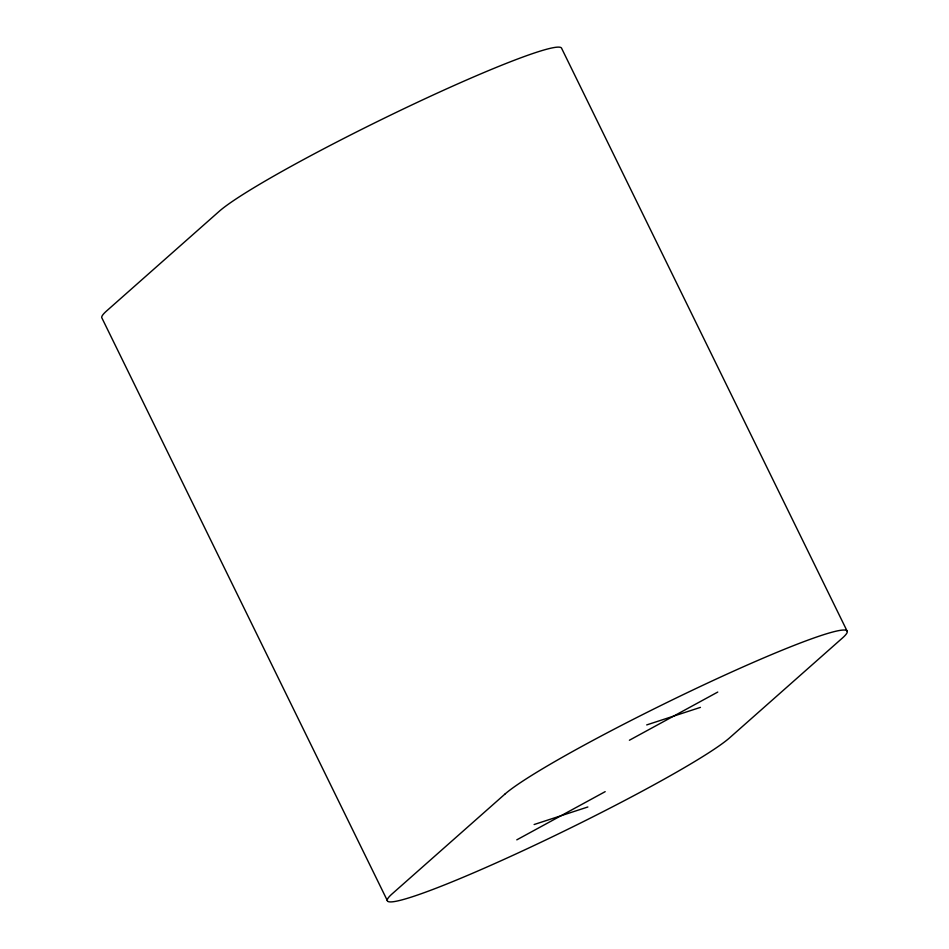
<?xml version="1.0" encoding="UTF-8"?>
<svg xmlns="http://www.w3.org/2000/svg" width="949" height="949" viewBox="0 0 949 949"><rect width="100%" height="100%" fill="white"/><g stroke="black" fill="none" stroke-linecap="round" stroke-linejoin="round"><path stroke-width="1.42" d="M629.389 740.244L717.764 692.058M516.79 839.853L605.177 791.656M646.708 724.917L700.445 707.373M534.121 824.527L587.858 806.982M847.243 631.334L561.678 48.435A193.299 15.16 -26.1 0 0 406.777 107.344A193.299 15.16 -26.1 0 0 219.243 211.295L106.656 310.904A193.299 15.16 -26.1 0 0 101.757 317.666L387.322 900.565M504.809 794.206L392.21 893.804A193.299 15.16 -26.1 0 0 519.85 852.155A193.299 15.16 -26.1 0 0 729.757 737.705L842.344 638.096A193.299 15.16 -26.1 0 0 714.716 679.757A193.299 15.16 -26.1 0 0 504.809 794.206"/></g></svg>
